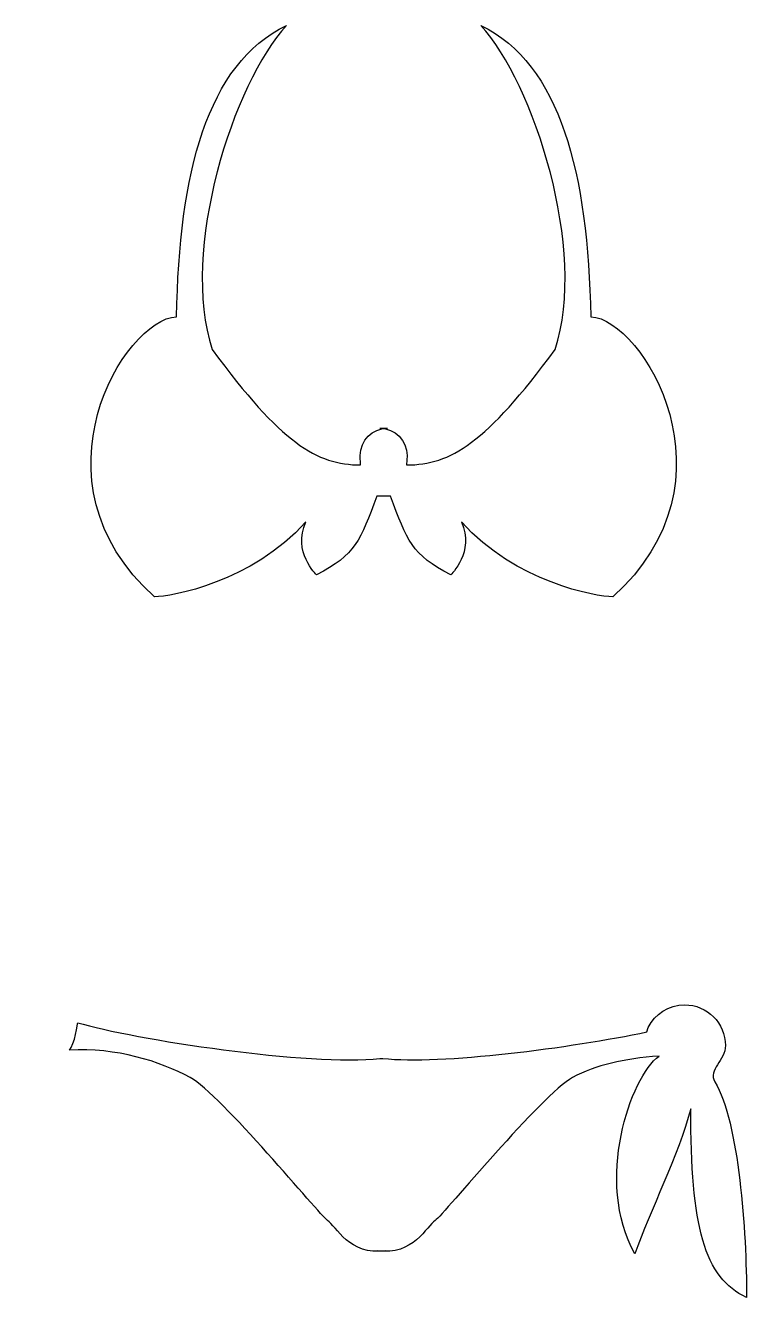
# Model space of a CAD drawing. Header units: centimetres. Extents: x -4.4 to 3.9, y -7.4 to 7.4.
import ezdxf

# ---------------------------------------------------------------- set-up
doc = ezdxf.new("R2010")
doc.units = ezdxf.units.CM
doc.header["$MEASUREMENT"] = 0
doc.layers.add('Camada 1', color=7, linetype='Continuous')

msp = doc.modelspace()

# ---------------------------------------------------------------- linework, layer by layer
at = {"layer": 'Camada 1'}
for points, knots in [([(-0.20327, 1.91468), (-0.01089, 1.40758), (0.04155, 1.23274), (0.49618, 1.00541), (0.49618, 1.00541), (0.49618, 1.00541), (0.77704, 1.26769), (0.6186, 1.61742), (0.6186, 1.61742), (1.24807, 0.91799), (2.18136, 0.74972), (2.37263, 0.74972), (2.37263, 0.74972), (3.86874, 2.08626), (2.72236, 3.96491), (2.11797, 3.9955), (2.11797, 3.9955), (2.08625, 5.65116), (1.76717, 6.92433), (0.84477, 7.37023), (0.84477, 7.37023), (1.45789, 6.70578), (2.08516, 4.76049), (1.70377, 3.61407), (1.70377, 3.61407), (0.90817, 2.53105), (0.49396, 2.2775), (-0.01531, 2.2775), (-0.01531, 2.2775), (-0.01531, 2.2775), (-0.01092, 2.38677), (-0.01092, 2.38677), (-0.01092, 2.38677), (-0.01092, 2.56055), (-0.15192, 2.70152), (-0.32567, 2.70152), (-0.32567, 2.70152), (-0.32567, 2.70152), (-0.23824, 2.70153), (-0.23824, 2.70153), (-0.23824, 2.70153), (-0.41199, 2.70153), (-0.55299, 2.56056), (-0.55299, 2.38678), (-0.55299, 2.38678), (-0.55299, 2.38678), (-0.54862, 2.27751), (-0.54862, 2.27751), (-0.54862, 2.27751), (-1.05789, 2.27751), (-1.47207, 2.53106), (-2.26767, 3.61408), (-2.26767, 3.61408), (-2.64907, 4.76049), (-2.02177, 6.70579), (-1.40871, 7.37023), (-1.40871, 7.37023), (-2.33107, 6.92433), (-2.65019, 5.65115), (-2.68189, 3.9955), (-2.68189, 3.9955), (-3.28622, 3.96491), (-4.43264, 2.08627), (-2.93653, 0.74972), (-2.93653, 0.74972), (-2.74526, 0.74972), (-1.812, 0.918), (-1.18253, 1.61742), (-1.18253, 1.61742), (-1.34096, 1.26769), (-1.06013, 1.00541), (-1.06013, 1.00541), (-1.06013, 1.00541), (-0.6055, 1.23274), (-0.55303, 1.40758), (-0.3607, 1.91468), (-0.3607, 1.91468), (-0.3607, 1.91468), (-0.20327, 1.91468), (-0.20327, 1.91468)], [0, 0, 0, 0, 0.04761905, 0.04761905, 0.04761905, 0.04761905, 0.0952381, 0.0952381, 0.0952381, 0.0952381, 0.14285714, 0.14285714, 0.14285714, 0.14285714, 0.19047619, 0.19047619, 0.19047619, 0.19047619, 0.23809524, 0.23809524, 0.23809524, 0.23809524, 0.28571429, 0.28571429, 0.28571429, 0.28571429, 0.33333333, 0.33333333, 0.33333333, 0.33333333, 0.38095238, 0.38095238, 0.38095238, 0.38095238, 0.42857143, 0.42857143, 0.42857143, 0.42857143, 0.47619048, 0.47619048, 0.47619048, 0.47619048, 0.52380952, 0.52380952, 0.52380952, 0.52380952, 0.57142857, 0.57142857, 0.57142857, 0.57142857, 0.61904762, 0.61904762, 0.61904762, 0.61904762, 0.66666667, 0.66666667, 0.66666667, 0.66666667, 0.71428571, 0.71428571, 0.71428571, 0.71428571, 0.76190476, 0.76190476, 0.76190476, 0.76190476, 0.80952381, 0.80952381, 0.80952381, 0.80952381, 0.85714286, 0.85714286, 0.85714286, 0.85714286, 0.9047619, 0.9047619, 0.9047619, 0.9047619, 1, 1, 1, 1]), ([(3.55615, -4.86979), (3.47418, -4.73205), (3.67857, -4.62058), (3.67857, -4.45013), (3.67857, -4.45013), (3.67857, -4.18999), (3.46759, -3.97801), (3.20645, -3.97801), (3.20645, -3.97801), (3.02066, -3.97801), (2.86106, -4.08509), (2.78351, -4.24029), (2.78351, -4.24029), (2.78351, -4.24029), (2.7693, -4.29273), (2.7693, -4.29273), (2.7693, -4.29273), (1.90049, -4.47302), (0.36829, -4.67741), (-0.29071, -4.59872), (-0.29071, -4.59872), (-0.29071, -4.59872), (-0.32569, -4.59872), (-0.32569, -4.59872), (-0.32569, -4.59872), (-1.12238, -4.6949), (-3.19115, -4.37576), (-3.82721, -4.18563), (-3.82721, -4.18563), (-3.82721, -4.18563), (-3.85999, -4.43915), (-3.92339, -4.50366), (-3.92339, -4.50366), (-3.3824, -4.47196), (-2.87315, -4.63153), (-2.52234, -4.82169), (-2.52234, -4.82169), (-2.17153, -5.01185), (-1.02623, -6.41289), (-0.93114, -6.47626), (-0.93114, -6.47626), (-0.83605, -6.53965), (-0.67648, -6.89152), (-0.2623, -6.82707), (-0.2623, -6.82707), (-0.2623, -6.82707), (-0.35411, -6.82707), (-0.35411, -6.82707), (-0.35411, -6.82707), (0.0601, -6.89155), (0.21964, -6.53968), (0.3147, -6.47626), (0.3147, -6.47626), (0.40979, -6.41287), (1.55512, -5.01182), (1.9059, -4.82169), (1.9059, -4.82169), (2.18459, -4.67085), (2.49499, -4.60418), (2.90917, -4.57253), (2.90917, -4.57253), (2.57908, -4.81293), (2.15728, -6.02385), (2.6294, -6.86316), (2.6294, -6.86316), (2.80426, -6.37355), (3.1365, -5.7091), (3.27639, -5.18454), (3.27639, -5.18454), (3.27639, -6.54841), (3.43374, -7.14293), (3.92335, -7.37024), (3.92335, -7.37024), (3.92336, -6.60088), (3.83594, -5.34077), (3.55615, -4.86979)], [0, 0, 0, 0, 0.05, 0.05, 0.05, 0.05, 0.1, 0.1, 0.1, 0.1, 0.15, 0.15, 0.15, 0.15, 0.2, 0.2, 0.2, 0.2, 0.25, 0.25, 0.25, 0.25, 0.3, 0.3, 0.3, 0.3, 0.35, 0.35, 0.35, 0.35, 0.4, 0.4, 0.4, 0.4, 0.45, 0.45, 0.45, 0.45, 0.5, 0.5, 0.5, 0.5, 0.55, 0.55, 0.55, 0.55, 0.6, 0.6, 0.6, 0.6, 0.65, 0.65, 0.65, 0.65, 0.7, 0.7, 0.7, 0.7, 0.75, 0.75, 0.75, 0.75, 0.8, 0.8, 0.8, 0.8, 0.85, 0.85, 0.85, 0.85, 0.9, 0.9, 0.9, 0.9, 1, 1, 1, 1])]:
    msp.add_open_spline(points, degree=3, knots=knots, dxfattribs=at)

doc.saveas('drawing.dxf')
